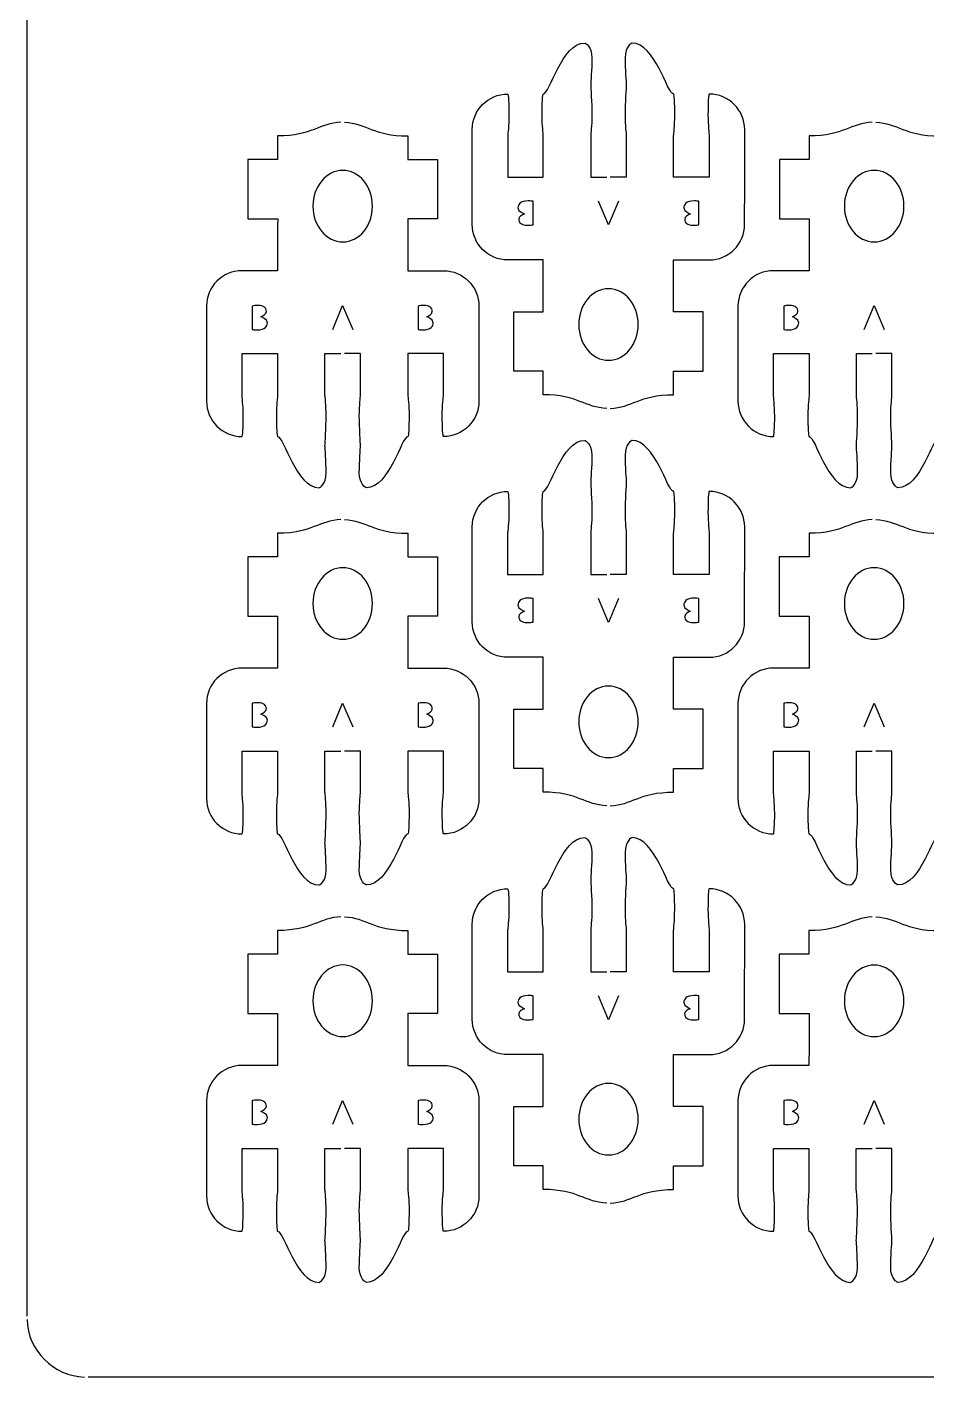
# Model space of a CAD drawing. Extents: x 0 to 300, y 0 to 300.
# Drawn here: x 0 to 76, y 0.1 to 114.1 of the extents above; entities that cross this region are included whole.
import ezdxf

# ---------------------------------------------------------------- set-up
doc = ezdxf.new("R2010")
doc.units = 0
doc.header["$MEASUREMENT"] = 0
doc.layers.add('DEFAULT', color=7, linetype='CONTINUOUS')

msp = doc.modelspace()

# ---------------------------------------------------------------- linework, layer by layer
at = {"layer": 'DEFAULT', "color": 1}
for points in [[(0, 5.25), (0, 294.95)], [(294.85, 0.1), (5.15, 0.1)]]:
    msp.add_lwpolyline(points, dxfattribs=at)
at = {"layer": 'DEFAULT', "color": 250}
for points in [[(49.92, 99.36), (49.09, 97.34), (48.23, 99.36)], [(25.8, 88.51), (26.64, 90.53), (27.5, 88.51)], [(70.66, 88.51), (71.5, 90.53), (72.35, 88.51)], [(49.92, 65.82), (49.09, 63.8), (48.23, 65.82)], [(25.8, 54.97), (26.64, 56.99), (27.49, 54.97)], [(70.66, 54.97), (71.5, 56.99), (72.35, 54.97)], [(49.92, 32.28), (49.08, 30.26), (48.23, 32.28)], [(25.8, 21.43), (26.64, 23.45), (27.49, 21.43)], [(70.66, 21.43), (71.5, 23.45), (72.35, 21.43)]]:
    msp.add_lwpolyline(points, dxfattribs=at)
at = {"layer": 'DEFAULT', "color": 1}
for points, knots in [([(48.93, 81.86), (47.08, 81.91), (46.54, 83.01), (43.58, 83.01), (43.58, 83.67), (43.58, 84.34), (43.58, 85.01), (42.75, 85.01), (41.91, 85.01), (41.08, 85.01), (41.08, 86.67), (41.08, 88.34), (41.08, 90.01), (41.91, 90.01), (42.75, 90.01), (43.58, 90), (43.58, 91.47), (43.58, 92.93), (43.58, 94.39), (42.58, 94.39), (41.58, 94.39), (40.58, 94.39), (38.92, 94.39), (37.58, 95.73), (37.58, 97.39), (37.58, 100.06), (37.58, 102.72), (37.58, 105.39), (37.58, 107.05), (38.92, 108.39), (40.58, 108.39), (40.63, 108.39), (40.68, 107.6), (40.68, 106.64), (40.68, 105.67), (40.58, 105.06), (40.58, 104.89), (40.58, 103.72), (40.58, 102.56), (40.58, 101.39), (41.58, 101.39), (42.58, 101.39), (43.58, 101.39), (43.58, 102.56), (43.58, 103.72), (43.58, 104.89), (43.58, 105.06), (43.48, 105.67), (43.48, 106.64), (43.48, 107.6), (43.52, 108.39), (43.58, 108.39), (44.12, 108.39), (45.14, 112.7), (47.08, 112.7), (47.13, 112.7), (47.68, 112.42), (47.68, 111.45), (47.68, 110.48), (47.58, 109.39), (47.58, 109.14), (47.58, 108.99), (47.68, 107.6), (47.68, 106.64), (47.68, 105.67), (47.58, 105.06), (47.58, 104.89), (47.58, 103.72), (47.58, 102.56), (47.58, 101.39), (48.03, 101.39), (48.48, 101.39), (48.93, 101.39)], [0, 0, 0, 0, 1, 1, 1, 6.67, 6.67, 6.67, 13.75, 13.75, 13.75, 27.93, 27.93, 27.93, 35.010007, 35.010007, 35.010007, 47.440007, 47.440007, 47.440007, 55.950007, 55.950007, 55.950007, 56.950007, 56.950007, 56.950007, 79.630007, 79.630007, 79.630007, 80.630007, 80.630007, 80.630007, 81.630007, 81.630007, 81.630007, 82.630007, 82.630007, 82.630007, 92.550007, 92.550007, 92.550007, 101.060007, 101.060007, 101.060007, 110.980007, 110.980007, 110.980007, 111.980007, 111.980007, 111.980007, 112.980007, 112.980007, 112.980007, 113.980007, 113.980007, 113.980007, 114.980007, 114.980007, 114.980007, 115.980007, 115.980007, 115.980007, 116.980007, 116.980007, 116.980007, 117.980007, 117.980007, 117.980007, 127.900007, 127.900007, 127.900007, 131.730007, 131.730007, 131.730007, 131.730007]), ([(49.23, 81.86), (51.08, 81.91), (51.62, 83.01), (54.58, 83.01), (54.58, 83.67), (54.58, 84.34), (54.58, 85.01), (55.41, 85.01), (56.24, 85.01), (57.08, 85.01), (57.08, 86.67), (57.08, 88.34), (57.08, 90), (56.24, 90.01), (55.41, 90.01), (54.57, 90.01), (54.58, 91.47), (54.58, 92.93), (54.58, 94.39), (55.58, 94.39), (56.58, 94.39), (57.58, 94.39), (59.23, 94.39), (60.57, 95.73), (60.57, 97.39), (60.58, 100.06), (60.58, 102.72), (60.58, 105.39), (60.58, 107.05), (59.23, 108.39), (57.58, 108.39), (57.52, 108.39), (57.48, 107.6), (57.48, 106.64), (57.48, 105.67), (57.58, 105.06), (57.58, 104.89), (57.58, 103.72), (57.58, 102.56), (57.58, 101.39), (56.58, 101.39), (55.58, 101.39), (54.58, 101.39), (54.58, 102.56), (54.58, 103.72), (54.58, 104.89), (54.58, 105.06), (54.68, 105.67), (54.68, 106.64), (54.68, 107.6), (54.63, 108.39), (54.58, 108.39), (54.03, 108.39), (53.01, 112.7), (51.07, 112.7), (51.02, 112.7), (50.48, 112.42), (50.48, 111.45), (50.48, 110.48), (50.58, 109.39), (50.58, 109.14), (50.58, 108.99), (50.48, 107.6), (50.48, 106.64), (50.48, 105.67), (50.58, 105.06), (50.58, 104.89), (50.58, 103.72), (50.58, 102.56), (50.58, 101.39), (50.13, 101.39), (49.68, 101.39), (49.23, 101.39)], [0, 0, 0, 0, 1, 1, 1, 6.67, 6.67, 6.67, 13.76, 13.76, 13.76, 27.93, 27.93, 27.93, 35.030007, 35.030007, 35.030007, 47.440011, 47.440011, 47.440011, 55.940011, 55.940011, 55.940011, 56.940011, 56.940011, 56.940011, 79.620013, 79.620013, 79.620013, 80.620013, 80.620013, 80.620013, 81.620013, 81.620013, 81.620013, 82.620013, 82.620013, 82.620013, 92.540013, 92.540013, 92.540013, 101.040013, 101.040013, 101.040013, 110.960013, 110.960013, 110.960013, 111.960013, 111.960013, 111.960013, 112.960013, 112.960013, 112.960013, 113.960013, 113.960013, 113.960013, 114.960013, 114.960013, 114.960013, 115.960013, 115.960013, 115.960013, 116.960013, 116.960013, 116.960013, 117.960013, 117.960013, 117.960013, 127.880013, 127.880013, 127.880013, 131.700013, 131.700013, 131.700013, 131.700013]), ([(26.5, 106.01), (24.65, 105.95), (24.11, 104.86), (21.15, 104.86), (21.15, 104.19), (21.15, 103.53), (21.15, 102.86), (20.32, 102.86), (19.48, 102.86), (18.65, 102.86), (18.65, 101.19), (18.65, 99.53), (18.65, 97.86), (19.49, 97.86), (20.32, 97.86), (21.16, 97.86), (21.15, 96.4), (21.15, 94.94), (21.15, 93.48), (20.15, 93.48), (19.15, 93.48), (18.15, 93.48), (16.5, 93.48), (15.15, 92.14), (15.15, 90.48), (15.15, 87.81), (15.15, 85.14), (15.15, 82.48), (15.15, 80.82), (16.5, 79.48), (18.15, 79.48), (18.21, 79.48), (18.25, 80.26), (18.25, 81.23), (18.25, 82.19), (18.15, 82.8), (18.15, 82.98), (18.15, 84.14), (18.15, 85.31), (18.15, 86.48), (19.15, 86.48), (20.15, 86.48), (21.15, 86.48), (21.15, 85.31), (21.15, 84.14), (21.15, 82.98), (21.15, 82.8), (21.05, 82.19), (21.05, 81.23), (21.05, 80.26), (21.1, 79.48), (21.15, 79.48), (21.7, 79.48), (22.72, 75.16), (24.66, 75.16), (24.71, 75.16), (25.25, 75.45), (25.25, 76.42), (25.25, 77.38), (25.15, 78.48), (25.15, 78.73), (25.15, 78.87), (25.25, 80.26), (25.25, 81.23), (25.25, 82.19), (25.15, 82.8), (25.15, 82.98), (25.15, 84.14), (25.15, 85.31), (25.15, 86.48), (25.6, 86.48), (26.05, 86.48), (26.5, 86.48)], [0, 0, 0, 0, 1, 1, 1, 6.67, 6.67, 6.67, 13.76, 13.76, 13.76, 27.93, 27.93, 27.93, 35.030007, 35.030007, 35.030007, 47.440011, 47.440011, 47.440011, 55.940011, 55.940011, 55.940011, 56.940011, 56.940011, 56.940011, 79.620013, 79.620013, 79.620013, 80.620013, 80.620013, 80.620013, 81.620013, 81.620013, 81.620013, 82.620013, 82.620013, 82.620013, 92.540013, 92.540013, 92.540013, 101.040013, 101.040013, 101.040013, 110.960013, 110.960013, 110.960013, 111.960013, 111.960013, 111.960013, 112.960013, 112.960013, 112.960013, 113.960013, 113.960013, 113.960013, 114.960013, 114.960013, 114.960013, 115.960013, 115.960013, 115.960013, 116.960013, 116.960013, 116.960013, 117.960013, 117.960013, 117.960013, 127.880013, 127.880013, 127.880013, 131.700013, 131.700013, 131.700013, 131.700013]), ([(26.8, 106.01), (28.65, 105.95), (29.19, 104.86), (32.15, 104.86), (32.15, 104.19), (32.15, 103.53), (32.15, 102.86), (32.98, 102.86), (33.82, 102.86), (34.65, 102.86), (34.65, 101.19), (34.65, 99.53), (34.65, 97.86), (33.82, 97.86), (32.98, 97.86), (32.15, 97.86), (32.15, 96.4), (32.15, 94.94), (32.15, 93.48), (33.15, 93.48), (34.15, 93.48), (35.15, 93.48), (36.81, 93.48), (38.15, 92.14), (38.15, 90.48), (38.15, 87.81), (38.15, 85.14), (38.15, 82.48), (38.15, 80.82), (36.81, 79.48), (35.15, 79.48), (35.1, 79.48), (35.05, 80.26), (35.05, 81.23), (35.05, 82.19), (35.15, 82.8), (35.15, 82.98), (35.15, 84.14), (35.15, 85.31), (35.15, 86.48), (34.15, 86.48), (33.15, 86.48), (32.15, 86.48), (32.15, 85.31), (32.15, 84.14), (32.15, 82.98), (32.15, 82.8), (32.25, 82.19), (32.25, 81.23), (32.25, 80.26), (32.21, 79.48), (32.15, 79.48), (31.61, 79.48), (30.59, 75.16), (28.65, 75.16), (28.6, 75.16), (28.05, 75.45), (28.05, 76.42), (28.05, 77.38), (28.15, 78.48), (28.15, 78.73), (28.15, 78.87), (28.05, 80.26), (28.05, 81.23), (28.05, 82.19), (28.15, 82.8), (28.15, 82.98), (28.15, 84.14), (28.15, 85.31), (28.15, 86.48), (27.7, 86.48), (27.25, 86.48), (26.8, 86.48)], [0, 0, 0, 0, 1, 1, 1, 6.67, 6.67, 6.67, 13.75, 13.75, 13.75, 27.93, 27.93, 27.93, 35.010007, 35.010007, 35.010007, 47.440007, 47.440007, 47.440007, 55.950007, 55.950007, 55.950007, 56.950007, 56.950007, 56.950007, 79.630007, 79.630007, 79.630007, 80.630007, 80.630007, 80.630007, 81.630007, 81.630007, 81.630007, 82.630007, 82.630007, 82.630007, 92.550007, 92.550007, 92.550007, 101.060007, 101.060007, 101.060007, 110.980007, 110.980007, 110.980007, 111.980007, 111.980007, 111.980007, 112.980007, 112.980007, 112.980007, 113.980007, 113.980007, 113.980007, 114.980007, 114.980007, 114.980007, 115.980007, 115.980007, 115.980007, 116.980007, 116.980007, 116.980007, 117.980007, 117.980007, 117.980007, 127.900007, 127.900007, 127.900007, 131.730007, 131.730007, 131.730007, 131.730007]), ([(71.35, 106.01), (69.51, 105.95), (68.97, 104.86), (66.01, 104.86), (66.01, 104.19), (66.01, 103.53), (66.01, 102.86), (65.17, 102.86), (64.34, 102.86), (63.51, 102.86), (63.51, 101.19), (63.51, 99.53), (63.51, 97.86), (64.34, 97.86), (65.17, 97.86), (66.01, 97.86), (66.01, 96.4), (66.01, 94.94), (66.01, 93.48), (65.01, 93.48), (64.01, 93.48), (63.01, 93.48), (61.35, 93.48), (60.01, 92.14), (60.01, 90.48), (60.01, 87.81), (60.01, 85.14), (60.01, 82.48), (60.01, 80.82), (61.35, 79.48), (63.01, 79.48), (63.06, 79.48), (63.11, 80.26), (63.11, 81.23), (63.11, 82.19), (63.01, 82.8), (63.01, 82.98), (63.01, 84.14), (63.01, 85.31), (63.01, 86.48), (64.01, 86.48), (65.01, 86.48), (66.01, 86.48), (66.01, 85.31), (66.01, 84.14), (66.01, 82.98), (66.01, 82.8), (65.91, 82.19), (65.91, 81.23), (65.91, 80.26), (65.95, 79.48), (66.01, 79.48), (66.55, 79.48), (67.57, 75.16), (69.51, 75.16), (69.57, 75.16), (70.11, 75.45), (70.11, 76.42), (70.11, 77.38), (70.01, 78.48), (70.01, 78.73), (70.01, 78.87), (70.11, 80.26), (70.11, 81.23), (70.11, 82.19), (70.01, 82.8), (70.01, 82.98), (70.01, 84.14), (70.01, 85.31), (70.01, 86.48), (70.46, 86.48), (70.91, 86.48), (71.35, 86.48)], [0, 0, 0, 0, 1, 1, 1, 6.67, 6.67, 6.67, 13.76, 13.76, 13.76, 27.93, 27.93, 27.93, 35.030007, 35.030007, 35.030007, 47.440011, 47.440011, 47.440011, 55.940011, 55.940011, 55.940011, 56.940011, 56.940011, 56.940011, 79.620013, 79.620013, 79.620013, 80.620013, 80.620013, 80.620013, 81.620013, 81.620013, 81.620013, 82.620013, 82.620013, 82.620013, 92.540013, 92.540013, 92.540013, 101.040013, 101.040013, 101.040013, 110.960013, 110.960013, 110.960013, 111.960013, 111.960013, 111.960013, 112.960013, 112.960013, 112.960013, 113.960013, 113.960013, 113.960013, 114.960013, 114.960013, 114.960013, 115.960013, 115.960013, 115.960013, 116.960013, 116.960013, 116.960013, 117.960013, 117.960013, 117.960013, 127.880013, 127.880013, 127.880013, 131.700013, 131.700013, 131.700013, 131.700013]), ([(71.65, 106.01), (73.51, 105.95), (74.04, 104.86), (77.01, 104.86), (77.01, 104.19), (77.01, 103.53), (77.01, 102.86), (77.84, 102.86), (78.67, 102.86), (79.5, 102.86), (79.5, 101.19), (79.5, 99.52), (79.5, 97.86), (78.67, 97.86), (77.84, 97.86), (77.01, 97.86), (77.01, 96.4), (77.01, 94.94), (77.01, 93.48), (78.01, 93.48), (79.01, 93.48), (80.01, 93.48), (81.67, 93.48), (83.01, 92.14), (83.01, 90.48), (83.01, 87.81), (83.01, 85.14), (83.01, 82.48), (83.01, 80.82), (81.67, 79.48), (80.01, 79.48), (79.95, 79.48), (79.91, 80.26), (79.91, 81.23), (79.91, 82.19), (80.01, 82.8), (80.01, 82.98), (80.01, 84.14), (80.01, 85.31), (80.01, 86.48), (79.01, 86.48), (78.01, 86.48), (77.01, 86.48), (77.01, 85.31), (77.01, 84.14), (77.01, 82.98), (77.01, 82.8), (77.11, 82.19), (77.11, 81.23), (77.11, 80.26), (77.06, 79.48), (77.01, 79.48), (76.47, 79.48), (75.44, 75.16), (73.51, 75.16), (73.45, 75.16), (72.91, 75.45), (72.91, 76.42), (72.91, 77.38), (73.01, 78.48), (73.01, 78.73), (73.01, 78.87), (72.91, 80.26), (72.91, 81.23), (72.91, 82.19), (73.01, 82.8), (73.01, 82.98), (73.01, 84.14), (73.01, 85.31), (73.01, 86.48), (72.55, 86.48), (72.1, 86.48), (71.65, 86.48)], [0, 0, 0, 0, 1, 1, 1, 6.67, 6.67, 6.67, 13.75, 13.75, 13.75, 27.93, 27.93, 27.93, 35.010007, 35.010007, 35.010007, 47.440007, 47.440007, 47.440007, 55.950007, 55.950007, 55.950007, 56.950007, 56.950007, 56.950007, 79.630007, 79.630007, 79.630007, 80.630007, 80.630007, 80.630007, 81.630007, 81.630007, 81.630007, 82.630007, 82.630007, 82.630007, 92.550007, 92.550007, 92.550007, 101.060007, 101.060007, 101.060007, 110.980007, 110.980007, 110.980007, 111.980007, 111.980007, 111.980007, 112.980007, 112.980007, 112.980007, 113.980007, 113.980007, 113.980007, 114.980007, 114.980007, 114.980007, 115.980007, 115.980007, 115.980007, 116.980007, 116.980007, 116.980007, 117.980007, 117.980007, 117.980007, 127.900007, 127.900007, 127.900007, 131.730007, 131.730007, 131.730007, 131.730007]), ([(26.65, 101.95), (28.04, 101.95), (29.16, 100.6), (29.16, 98.93), (29.16, 97.26), (28.04, 95.91), (26.65, 95.91), (25.26, 95.91), (24.14, 97.26), (24.14, 98.93), (24.14, 100.6), (25.26, 101.95), (26.65, 101.95)], [1, 1, 1, 1, 2, 2, 2, 3, 3, 3, 4, 4, 4, 5, 5, 5, 5]), ([(71.51, 101.95), (72.89, 101.95), (74.02, 100.6), (74.02, 98.93), (74.02, 97.26), (72.89, 95.91), (71.51, 95.91), (70.12, 95.91), (68.99, 97.26), (68.99, 98.93), (68.99, 100.6), (70.12, 101.95), (71.51, 101.95)], [1, 1, 1, 1, 2, 2, 2, 3, 3, 3, 4, 4, 4, 5, 5, 5, 5]), ([(49.08, 85.92), (47.69, 85.92), (46.57, 87.27), (46.57, 88.94), (46.57, 90.6), (47.69, 91.96), (49.08, 91.96), (50.47, 91.96), (51.59, 90.6), (51.59, 88.94), (51.59, 87.27), (50.47, 85.92), (49.08, 85.92)], [1, 1, 1, 1, 2, 2, 2, 3, 3, 3, 4, 4, 4, 5, 5, 5, 5]), ([(48.93, 48.32), (47.08, 48.37), (46.54, 49.47), (43.58, 49.47), (43.58, 50.13), (43.58, 50.8), (43.58, 51.47), (42.74, 51.47), (41.91, 51.47), (41.08, 51.47), (41.08, 53.14), (41.08, 54.8), (41.08, 56.47), (41.91, 56.47), (42.74, 56.47), (43.58, 56.47), (43.58, 57.93), (43.58, 59.39), (43.58, 60.85), (42.58, 60.85), (41.58, 60.85), (40.57, 60.85), (38.92, 60.85), (37.58, 62.19), (37.58, 63.85), (37.58, 66.52), (37.58, 69.18), (37.58, 71.85), (37.58, 73.51), (38.92, 74.85), (40.57, 74.85), (40.63, 74.85), (40.68, 74.07), (40.68, 73.1), (40.68, 72.13), (40.57, 71.53), (40.57, 71.35), (40.57, 70.18), (40.57, 69.02), (40.57, 67.85), (41.58, 67.85), (42.58, 67.85), (43.58, 67.85), (43.58, 69.02), (43.58, 70.18), (43.58, 71.35), (43.58, 71.53), (43.47, 72.13), (43.47, 73.1), (43.47, 74.07), (43.52, 74.85), (43.58, 74.85), (44.12, 74.85), (45.14, 79.16), (47.08, 79.16), (47.13, 79.16), (47.68, 78.88), (47.68, 77.91), (47.68, 76.95), (47.58, 75.85), (47.58, 75.6), (47.58, 75.45), (47.68, 74.07), (47.68, 73.1), (47.68, 72.13), (47.58, 71.52), (47.58, 71.35), (47.58, 70.18), (47.58, 69.02), (47.58, 67.85), (48.03, 67.85), (48.48, 67.85), (48.93, 67.85)], [0, 0, 0, 0, 1, 1, 1, 6.67, 6.67, 6.67, 13.75, 13.75, 13.75, 27.93, 27.93, 27.93, 35.010007, 35.010007, 35.010007, 47.440007, 47.440007, 47.440007, 55.950007, 55.950007, 55.950007, 56.950007, 56.950007, 56.950007, 79.630007, 79.630007, 79.630007, 80.630007, 80.630007, 80.630007, 81.630007, 81.630007, 81.630007, 82.630007, 82.630007, 82.630007, 92.550007, 92.550007, 92.550007, 101.060007, 101.060007, 101.060007, 110.980007, 110.980007, 110.980007, 111.980007, 111.980007, 111.980007, 112.980007, 112.980007, 112.980007, 113.980007, 113.980007, 113.980007, 114.980007, 114.980007, 114.980007, 115.980007, 115.980007, 115.980007, 116.980007, 116.980007, 116.980007, 117.980007, 117.980007, 117.980007, 127.900007, 127.900007, 127.900007, 131.730007, 131.730007, 131.730007, 131.730007]), ([(49.23, 48.32), (51.08, 48.37), (51.62, 49.47), (54.58, 49.47), (54.58, 50.13), (54.58, 50.8), (54.58, 51.47), (55.41, 51.47), (56.24, 51.47), (57.08, 51.47), (57.08, 53.13), (57.08, 54.8), (57.08, 56.47), (56.24, 56.47), (55.41, 56.47), (54.57, 56.47), (54.57, 57.93), (54.58, 59.39), (54.58, 60.85), (55.58, 60.85), (56.58, 60.85), (57.58, 60.85), (59.23, 60.85), (60.57, 62.19), (60.57, 63.85), (60.57, 66.52), (60.58, 69.18), (60.58, 71.85), (60.58, 73.51), (59.23, 74.85), (57.58, 74.85), (57.52, 74.85), (57.48, 74.07), (57.48, 73.1), (57.48, 72.13), (57.58, 71.53), (57.58, 71.35), (57.58, 70.18), (57.58, 69.02), (57.58, 67.85), (56.58, 67.85), (55.58, 67.85), (54.58, 67.85), (54.58, 69.02), (54.58, 70.18), (54.58, 71.35), (54.58, 71.53), (54.68, 72.13), (54.68, 73.1), (54.68, 74.07), (54.63, 74.85), (54.58, 74.85), (54.03, 74.85), (53.01, 79.16), (51.07, 79.16), (51.02, 79.16), (50.48, 78.88), (50.48, 77.91), (50.48, 76.95), (50.58, 75.85), (50.58, 75.6), (50.58, 75.45), (50.48, 74.07), (50.48, 73.1), (50.48, 72.13), (50.58, 71.52), (50.58, 71.35), (50.58, 70.18), (50.58, 69.02), (50.58, 67.85), (50.13, 67.85), (49.68, 67.85), (49.23, 67.85)], [0, 0, 0, 0, 1, 1, 1, 6.67, 6.67, 6.67, 13.76, 13.76, 13.76, 27.93, 27.93, 27.93, 35.030007, 35.030007, 35.030007, 47.440011, 47.440011, 47.440011, 55.940011, 55.940011, 55.940011, 56.940011, 56.940011, 56.940011, 79.620013, 79.620013, 79.620013, 80.620013, 80.620013, 80.620013, 81.620013, 81.620013, 81.620013, 82.620013, 82.620013, 82.620013, 92.540013, 92.540013, 92.540013, 101.040013, 101.040013, 101.040013, 110.960013, 110.960013, 110.960013, 111.960013, 111.960013, 111.960013, 112.960013, 112.960013, 112.960013, 113.960013, 113.960013, 113.960013, 114.960013, 114.960013, 114.960013, 115.960013, 115.960013, 115.960013, 116.960013, 116.960013, 116.960013, 117.960013, 117.960013, 117.960013, 127.880013, 127.880013, 127.880013, 131.700013, 131.700013, 131.700013, 131.700013]), ([(26.5, 72.47), (24.65, 72.42), (24.11, 71.32), (21.15, 71.32), (21.15, 70.66), (21.15, 69.99), (21.15, 69.32), (20.32, 69.32), (19.48, 69.32), (18.65, 69.32), (18.65, 67.66), (18.65, 65.99), (18.65, 64.32), (19.49, 64.32), (20.32, 64.32), (21.15, 64.32), (21.15, 62.86), (21.15, 61.4), (21.15, 59.94), (20.15, 59.94), (19.15, 59.94), (18.15, 59.94), (16.49, 59.94), (15.15, 58.6), (15.15, 56.94), (15.15, 54.27), (15.15, 51.61), (15.15, 48.94), (15.15, 47.28), (16.49, 45.94), (18.15, 45.94), (18.21, 45.94), (18.25, 46.72), (18.25, 47.69), (18.25, 48.66), (18.15, 49.26), (18.15, 49.44), (18.15, 50.61), (18.15, 51.77), (18.15, 52.94), (19.15, 52.94), (20.15, 52.94), (21.15, 52.94), (21.15, 51.77), (21.15, 50.61), (21.15, 49.44), (21.15, 49.26), (21.05, 48.66), (21.05, 47.69), (21.05, 46.72), (21.09, 45.94), (21.15, 45.94), (21.69, 45.94), (22.72, 41.63), (24.65, 41.63), (24.71, 41.63), (25.25, 41.91), (25.25, 42.88), (25.25, 43.84), (25.15, 44.94), (25.15, 45.19), (25.15, 45.34), (25.25, 46.72), (25.25, 47.69), (25.25, 48.66), (25.15, 49.27), (25.15, 49.44), (25.15, 50.61), (25.15, 51.77), (25.15, 52.94), (25.6, 52.94), (26.05, 52.94), (26.5, 52.94)], [0, 0, 0, 0, 1, 1, 1, 6.67, 6.67, 6.67, 13.76, 13.76, 13.76, 27.93, 27.93, 27.93, 35.030007, 35.030007, 35.030007, 47.440011, 47.440011, 47.440011, 55.940011, 55.940011, 55.940011, 56.940011, 56.940011, 56.940011, 79.620013, 79.620013, 79.620013, 80.620013, 80.620013, 80.620013, 81.620013, 81.620013, 81.620013, 82.620013, 82.620013, 82.620013, 92.540013, 92.540013, 92.540013, 101.040013, 101.040013, 101.040013, 110.960013, 110.960013, 110.960013, 111.960013, 111.960013, 111.960013, 112.960013, 112.960013, 112.960013, 113.960013, 113.960013, 113.960013, 114.960013, 114.960013, 114.960013, 115.960013, 115.960013, 115.960013, 116.960013, 116.960013, 116.960013, 117.960013, 117.960013, 117.960013, 127.880013, 127.880013, 127.880013, 131.700013, 131.700013, 131.700013, 131.700013]), ([(26.8, 72.47), (28.65, 72.42), (29.19, 71.32), (32.15, 71.32), (32.15, 70.66), (32.15, 69.99), (32.15, 69.32), (32.98, 69.32), (33.82, 69.32), (34.65, 69.32), (34.65, 67.65), (34.65, 65.99), (34.65, 64.32), (33.82, 64.32), (32.98, 64.32), (32.15, 64.32), (32.15, 62.86), (32.15, 61.4), (32.15, 59.94), (33.15, 59.94), (34.15, 59.94), (35.15, 59.94), (36.81, 59.94), (38.15, 58.6), (38.15, 56.94), (38.15, 54.27), (38.15, 51.61), (38.15, 48.94), (38.15, 47.28), (36.81, 45.94), (35.15, 45.94), (35.1, 45.94), (35.05, 46.72), (35.05, 47.69), (35.05, 48.66), (35.15, 49.26), (35.15, 49.44), (35.15, 50.61), (35.15, 51.77), (35.15, 52.94), (34.15, 52.94), (33.15, 52.94), (32.15, 52.94), (32.15, 51.77), (32.15, 50.61), (32.15, 49.44), (32.15, 49.26), (32.25, 48.66), (32.25, 47.69), (32.25, 46.72), (32.21, 45.94), (32.15, 45.94), (31.61, 45.94), (30.59, 41.63), (28.65, 41.63), (28.59, 41.63), (28.05, 41.91), (28.05, 42.88), (28.05, 43.84), (28.15, 44.94), (28.15, 45.19), (28.15, 45.34), (28.05, 46.72), (28.05, 47.69), (28.05, 48.66), (28.15, 49.27), (28.15, 49.44), (28.15, 50.61), (28.15, 51.77), (28.15, 52.94), (27.7, 52.94), (27.25, 52.94), (26.8, 52.94)], [0, 0, 0, 0, 1, 1, 1, 6.67, 6.67, 6.67, 13.75, 13.75, 13.75, 27.93, 27.93, 27.93, 35.010007, 35.010007, 35.010007, 47.440007, 47.440007, 47.440007, 55.950007, 55.950007, 55.950007, 56.950007, 56.950007, 56.950007, 79.630007, 79.630007, 79.630007, 80.630007, 80.630007, 80.630007, 81.630007, 81.630007, 81.630007, 82.630007, 82.630007, 82.630007, 92.550007, 92.550007, 92.550007, 101.060007, 101.060007, 101.060007, 110.980007, 110.980007, 110.980007, 111.980007, 111.980007, 111.980007, 112.980007, 112.980007, 112.980007, 113.980007, 113.980007, 113.980007, 114.980007, 114.980007, 114.980007, 115.980007, 115.980007, 115.980007, 116.980007, 116.980007, 116.980007, 117.980007, 117.980007, 117.980007, 127.900007, 127.900007, 127.900007, 131.730007, 131.730007, 131.730007, 131.730007]), ([(71.35, 72.47), (69.5, 72.42), (68.97, 71.32), (66.01, 71.32), (66.01, 70.66), (66.01, 69.99), (66.01, 69.32), (65.17, 69.32), (64.34, 69.32), (63.5, 69.32), (63.5, 67.66), (63.5, 65.99), (63.5, 64.32), (64.34, 64.32), (65.17, 64.32), (66.01, 64.32), (66.01, 62.86), (66.01, 61.4), (66.01, 59.94), (65.01, 59.94), (64.01, 59.94), (63.01, 59.94), (61.35, 59.94), (60.01, 58.6), (60.01, 56.94), (60.01, 54.27), (60.01, 51.61), (60, 48.94), (60, 47.28), (61.35, 45.94), (63.01, 45.94), (63.06, 45.94), (63.11, 46.72), (63.11, 47.69), (63.11, 48.66), (63.01, 49.26), (63.01, 49.44), (63.01, 50.61), (63.01, 51.77), (63.01, 52.94), (64.01, 52.94), (65.01, 52.94), (66.01, 52.94), (66.01, 51.77), (66.01, 50.61), (66.01, 49.44), (66.01, 49.26), (65.91, 48.66), (65.91, 47.69), (65.91, 46.72), (65.95, 45.94), (66.01, 45.94), (66.55, 45.94), (67.57, 41.63), (69.51, 41.63), (69.56, 41.63), (70.1, 41.91), (70.1, 42.88), (70.1, 43.84), (70.01, 44.94), (70.01, 45.19), (70.01, 45.34), (70.1, 46.72), (70.1, 47.69), (70.1, 48.66), (70.01, 49.27), (70.01, 49.44), (70.01, 50.61), (70.01, 51.77), (70.01, 52.94), (70.46, 52.94), (70.9, 52.94), (71.35, 52.94)], [0, 0, 0, 0, 1, 1, 1, 6.67, 6.67, 6.67, 13.76, 13.76, 13.76, 27.93, 27.93, 27.93, 35.030007, 35.030007, 35.030007, 47.440011, 47.440011, 47.440011, 55.940011, 55.940011, 55.940011, 56.940011, 56.940011, 56.940011, 79.620013, 79.620013, 79.620013, 80.620013, 80.620013, 80.620013, 81.620013, 81.620013, 81.620013, 82.620013, 82.620013, 82.620013, 92.540013, 92.540013, 92.540013, 101.040013, 101.040013, 101.040013, 110.960013, 110.960013, 110.960013, 111.960013, 111.960013, 111.960013, 112.960013, 112.960013, 112.960013, 113.960013, 113.960013, 113.960013, 114.960013, 114.960013, 114.960013, 115.960013, 115.960013, 115.960013, 116.960013, 116.960013, 116.960013, 117.960013, 117.960013, 117.960013, 127.880013, 127.880013, 127.880013, 131.700013, 131.700013, 131.700013, 131.700013]), ([(71.65, 72.47), (73.51, 72.42), (74.04, 71.32), (77, 71.32), (77, 70.66), (77, 69.99), (77, 69.32), (77.84, 69.32), (78.67, 69.32), (79.5, 69.32), (79.5, 67.65), (79.5, 65.99), (79.5, 64.32), (78.67, 64.32), (77.84, 64.32), (77, 64.32), (77, 62.86), (77, 61.4), (77, 59.94), (78.01, 59.94), (79.01, 59.94), (80.01, 59.94), (81.67, 59.94), (83.01, 58.6), (83.01, 56.94), (83.01, 54.27), (83.01, 51.61), (83.01, 48.94), (83.01, 47.28), (81.67, 45.94), (80.01, 45.94), (79.95, 45.94), (79.9, 46.72), (79.9, 47.69), (79.9, 48.66), (80.01, 49.26), (80.01, 49.44), (80.01, 50.61), (80.01, 51.77), (80.01, 52.94), (79.01, 52.94), (78.01, 52.94), (77, 52.94), (77, 51.77), (77, 50.61), (77, 49.44), (77, 49.26), (77.11, 48.66), (77.11, 47.69), (77.11, 46.72), (77.06, 45.94), (77, 45.94), (76.47, 45.94), (75.44, 41.63), (73.51, 41.63), (73.45, 41.63), (72.91, 41.91), (72.91, 42.88), (72.91, 43.84), (73, 44.94), (73, 45.19), (73, 45.34), (72.91, 46.72), (72.91, 47.69), (72.91, 48.66), (73, 49.27), (73, 49.44), (73, 50.61), (73, 51.77), (73, 52.94), (72.55, 52.94), (72.1, 52.94), (71.65, 52.94)], [0, 0, 0, 0, 1, 1, 1, 6.67, 6.67, 6.67, 13.75, 13.75, 13.75, 27.93, 27.93, 27.93, 35.010007, 35.010007, 35.010007, 47.440007, 47.440007, 47.440007, 55.950007, 55.950007, 55.950007, 56.950007, 56.950007, 56.950007, 79.630007, 79.630007, 79.630007, 80.630007, 80.630007, 80.630007, 81.630007, 81.630007, 81.630007, 82.630007, 82.630007, 82.630007, 92.550007, 92.550007, 92.550007, 101.060007, 101.060007, 101.060007, 110.980007, 110.980007, 110.980007, 111.980007, 111.980007, 111.980007, 112.980007, 112.980007, 112.980007, 113.980007, 113.980007, 113.980007, 114.980007, 114.980007, 114.980007, 115.980007, 115.980007, 115.980007, 116.980007, 116.980007, 116.980007, 117.980007, 117.980007, 117.980007, 127.900007, 127.900007, 127.900007, 131.730007, 131.730007, 131.730007, 131.730007]), ([(26.65, 68.41), (28.04, 68.41), (29.16, 67.06), (29.16, 65.39), (29.16, 63.72), (28.04, 62.37), (26.65, 62.37), (25.26, 62.37), (24.14, 63.72), (24.14, 65.39), (24.14, 67.06), (25.26, 68.41), (26.65, 68.41)], [1, 1, 1, 1, 2, 2, 2, 3, 3, 3, 4, 4, 4, 5, 5, 5, 5]), ([(71.5, 68.41), (72.89, 68.41), (74.02, 67.06), (74.02, 65.39), (74.02, 63.72), (72.89, 62.37), (71.5, 62.37), (70.11, 62.37), (68.99, 63.72), (68.99, 65.39), (68.99, 67.06), (70.11, 68.41), (71.5, 68.41)], [1, 1, 1, 1, 2, 2, 2, 3, 3, 3, 4, 4, 4, 5, 5, 5, 5]), ([(49.08, 52.38), (47.69, 52.38), (46.57, 53.73), (46.57, 55.4), (46.57, 57.07), (47.69, 58.42), (49.08, 58.42), (50.47, 58.42), (51.59, 57.07), (51.59, 55.4), (51.59, 53.73), (50.47, 52.38), (49.08, 52.38)], [1, 1, 1, 1, 2, 2, 2, 3, 3, 3, 4, 4, 4, 5, 5, 5, 5]), ([(48.93, 14.78), (47.08, 14.84), (46.54, 15.93), (43.58, 15.93), (43.58, 16.6), (43.58, 17.26), (43.58, 17.93), (42.74, 17.93), (41.91, 17.93), (41.08, 17.93), (41.08, 19.6), (41.08, 21.27), (41.08, 22.93), (41.91, 22.93), (42.74, 22.93), (43.58, 22.93), (43.58, 24.39), (43.58, 25.85), (43.58, 27.31), (42.58, 27.31), (41.57, 27.31), (40.57, 27.31), (38.92, 27.31), (37.58, 28.66), (37.58, 30.31), (37.58, 32.98), (37.58, 35.65), (37.58, 38.31), (37.58, 39.97), (38.92, 41.31), (40.57, 41.31), (40.63, 41.31), (40.68, 40.53), (40.68, 39.56), (40.68, 38.6), (40.57, 37.99), (40.57, 37.81), (40.57, 36.65), (40.57, 35.48), (40.57, 34.31), (41.57, 34.31), (42.58, 34.31), (43.58, 34.31), (43.58, 35.48), (43.58, 36.65), (43.58, 37.81), (43.58, 37.99), (43.47, 38.6), (43.47, 39.56), (43.47, 40.53), (43.52, 41.31), (43.58, 41.31), (44.12, 41.31), (45.14, 45.63), (47.08, 45.63), (47.13, 45.63), (47.68, 45.34), (47.68, 44.37), (47.68, 43.41), (47.58, 42.31), (47.58, 42.06), (47.58, 41.92), (47.68, 40.53), (47.68, 39.56), (47.68, 38.6), (47.58, 37.99), (47.58, 37.81), (47.58, 36.65), (47.58, 35.48), (47.58, 34.31), (48.03, 34.31), (48.48, 34.31), (48.93, 34.31)], [0, 0, 0, 0, 1, 1, 1, 6.67, 6.67, 6.67, 13.75, 13.75, 13.75, 27.93, 27.93, 27.93, 35.010007, 35.010007, 35.010007, 47.440007, 47.440007, 47.440007, 55.950007, 55.950007, 55.950007, 56.950007, 56.950007, 56.950007, 79.630007, 79.630007, 79.630007, 80.630007, 80.630007, 80.630007, 81.630007, 81.630007, 81.630007, 82.630007, 82.630007, 82.630007, 92.550007, 92.550007, 92.550007, 101.060007, 101.060007, 101.060007, 110.980007, 110.980007, 110.980007, 111.980007, 111.980007, 111.980007, 112.980007, 112.980007, 112.980007, 113.980007, 113.980007, 113.980007, 114.980007, 114.980007, 114.980007, 115.980007, 115.980007, 115.980007, 116.980007, 116.980007, 116.980007, 117.980007, 117.980007, 117.980007, 127.900007, 127.900007, 127.900007, 131.730007, 131.730007, 131.730007, 131.730007]), ([(49.23, 14.78), (51.08, 14.84), (51.62, 15.93), (54.58, 15.93), (54.58, 16.6), (54.58, 17.26), (54.58, 17.93), (55.41, 17.93), (56.24, 17.93), (57.08, 17.93), (57.08, 19.6), (57.08, 21.26), (57.08, 22.93), (56.24, 22.93), (55.41, 22.93), (54.57, 22.93), (54.57, 24.39), (54.57, 25.85), (54.58, 27.31), (55.58, 27.31), (56.57, 27.31), (57.57, 27.31), (59.23, 27.31), (60.57, 28.66), (60.57, 30.31), (60.57, 32.98), (60.58, 35.65), (60.58, 38.31), (60.58, 39.97), (59.23, 41.31), (57.57, 41.31), (57.52, 41.31), (57.48, 40.53), (57.48, 39.56), (57.48, 38.6), (57.57, 37.99), (57.57, 37.81), (57.57, 36.65), (57.57, 35.48), (57.57, 34.31), (56.57, 34.31), (55.58, 34.31), (54.58, 34.31), (54.58, 35.48), (54.58, 36.65), (54.58, 37.81), (54.58, 37.99), (54.67, 38.6), (54.67, 39.56), (54.67, 40.53), (54.63, 41.31), (54.58, 41.31), (54.03, 41.31), (53.01, 45.63), (51.07, 45.63), (51.02, 45.63), (50.48, 45.34), (50.48, 44.37), (50.48, 43.41), (50.58, 42.31), (50.58, 42.06), (50.58, 41.92), (50.48, 40.53), (50.48, 39.56), (50.48, 38.6), (50.58, 37.99), (50.58, 37.81), (50.58, 36.65), (50.58, 35.48), (50.58, 34.31), (50.13, 34.31), (49.68, 34.31), (49.23, 34.31)], [0, 0, 0, 0, 1, 1, 1, 6.67, 6.67, 6.67, 13.76, 13.76, 13.76, 27.93, 27.93, 27.93, 35.030007, 35.030007, 35.030007, 47.440011, 47.440011, 47.440011, 55.940011, 55.940011, 55.940011, 56.940011, 56.940011, 56.940011, 79.620013, 79.620013, 79.620013, 80.620013, 80.620013, 80.620013, 81.620013, 81.620013, 81.620013, 82.620013, 82.620013, 82.620013, 92.540013, 92.540013, 92.540013, 101.040013, 101.040013, 101.040013, 110.960013, 110.960013, 110.960013, 111.960013, 111.960013, 111.960013, 112.960013, 112.960013, 112.960013, 113.960013, 113.960013, 113.960013, 114.960013, 114.960013, 114.960013, 115.960013, 115.960013, 115.960013, 116.960013, 116.960013, 116.960013, 117.960013, 117.960013, 117.960013, 127.880013, 127.880013, 127.880013, 131.700013, 131.700013, 131.700013, 131.700013]), ([(26.5, 38.94), (24.65, 38.88), (24.11, 37.79), (21.15, 37.79), (21.15, 37.12), (21.15, 36.45), (21.15, 35.78), (20.32, 35.78), (19.48, 35.78), (18.65, 35.78), (18.65, 34.12), (18.65, 32.45), (18.65, 30.79), (19.48, 30.78), (20.32, 30.78), (21.15, 30.78), (21.15, 29.32), (21.15, 27.86), (21.15, 26.4), (20.15, 26.4), (19.15, 26.4), (18.15, 26.4), (16.49, 26.4), (15.15, 25.06), (15.15, 23.4), (15.15, 20.74), (15.15, 18.07), (15.15, 15.4), (15.15, 13.74), (16.49, 12.4), (18.15, 12.4), (18.2, 12.4), (18.25, 13.19), (18.25, 14.15), (18.25, 15.12), (18.15, 15.73), (18.15, 15.9), (18.15, 17.07), (18.15, 18.24), (18.15, 19.4), (19.15, 19.4), (20.15, 19.4), (21.15, 19.4), (21.15, 18.24), (21.15, 17.07), (21.15, 15.9), (21.15, 15.73), (21.05, 15.12), (21.05, 14.15), (21.05, 13.19), (21.09, 12.4), (21.15, 12.4), (21.69, 12.4), (22.72, 8.09), (24.65, 8.09), (24.71, 8.09), (25.25, 8.37), (25.25, 9.34), (25.25, 10.31), (25.15, 11.4), (25.15, 11.65), (25.15, 11.8), (25.25, 13.19), (25.25, 14.15), (25.25, 15.12), (25.15, 15.73), (25.15, 15.9), (25.15, 17.07), (25.15, 18.24), (25.15, 19.4), (25.6, 19.4), (26.05, 19.4), (26.5, 19.4)], [0, 0, 0, 0, 1, 1, 1, 6.67, 6.67, 6.67, 13.76, 13.76, 13.76, 27.93, 27.93, 27.93, 35.030007, 35.030007, 35.030007, 47.440011, 47.440011, 47.440011, 55.940011, 55.940011, 55.940011, 56.940011, 56.940011, 56.940011, 79.620013, 79.620013, 79.620013, 80.620013, 80.620013, 80.620013, 81.620013, 81.620013, 81.620013, 82.620013, 82.620013, 82.620013, 92.540013, 92.540013, 92.540013, 101.040013, 101.040013, 101.040013, 110.960013, 110.960013, 110.960013, 111.960013, 111.960013, 111.960013, 112.960013, 112.960013, 112.960013, 113.960013, 113.960013, 113.960013, 114.960013, 114.960013, 114.960013, 115.960013, 115.960013, 115.960013, 116.960013, 116.960013, 116.960013, 117.960013, 117.960013, 117.960013, 127.880013, 127.880013, 127.880013, 131.700013, 131.700013, 131.700013, 131.700013]), ([(26.8, 38.94), (28.65, 38.88), (29.19, 37.79), (32.15, 37.79), (32.15, 37.12), (32.15, 36.45), (32.15, 35.78), (32.98, 35.78), (33.82, 35.78), (34.65, 35.78), (34.65, 34.12), (34.65, 32.45), (34.65, 30.78), (33.82, 30.78), (32.98, 30.78), (32.15, 30.79), (32.15, 29.32), (32.15, 27.86), (32.15, 26.4), (33.15, 26.4), (34.15, 26.4), (35.15, 26.4), (36.81, 26.4), (38.15, 25.06), (38.15, 23.4), (38.15, 20.74), (38.15, 18.07), (38.15, 15.4), (38.15, 13.74), (36.81, 12.4), (35.15, 12.4), (35.1, 12.4), (35.05, 13.19), (35.05, 14.15), (35.05, 15.12), (35.15, 15.73), (35.15, 15.9), (35.15, 17.07), (35.15, 18.24), (35.15, 19.4), (34.15, 19.4), (33.15, 19.4), (32.15, 19.4), (32.15, 18.24), (32.15, 17.07), (32.15, 15.9), (32.15, 15.73), (32.25, 15.12), (32.25, 14.15), (32.25, 13.19), (32.21, 12.4), (32.15, 12.4), (31.61, 12.4), (30.59, 8.09), (28.65, 8.09), (28.59, 8.09), (28.05, 8.37), (28.05, 9.34), (28.05, 10.31), (28.15, 11.4), (28.15, 11.65), (28.15, 11.8), (28.05, 13.19), (28.05, 14.15), (28.05, 15.12), (28.15, 15.73), (28.15, 15.9), (28.15, 17.07), (28.15, 18.24), (28.15, 19.4), (27.7, 19.4), (27.25, 19.4), (26.8, 19.4)], [0, 0, 0, 0, 1, 1, 1, 6.67, 6.67, 6.67, 13.75, 13.75, 13.75, 27.93, 27.93, 27.93, 35.010007, 35.010007, 35.010007, 47.440007, 47.440007, 47.440007, 55.950007, 55.950007, 55.950007, 56.950007, 56.950007, 56.950007, 79.630007, 79.630007, 79.630007, 80.630007, 80.630007, 80.630007, 81.630007, 81.630007, 81.630007, 82.630007, 82.630007, 82.630007, 92.550007, 92.550007, 92.550007, 101.060007, 101.060007, 101.060007, 110.980007, 110.980007, 110.980007, 111.980007, 111.980007, 111.980007, 112.980007, 112.980007, 112.980007, 113.980007, 113.980007, 113.980007, 114.980007, 114.980007, 114.980007, 115.980007, 115.980007, 115.980007, 116.980007, 116.980007, 116.980007, 117.980007, 117.980007, 117.980007, 127.900007, 127.900007, 127.900007, 131.730007, 131.730007, 131.730007, 131.730007]), ([(71.35, 38.93), (69.5, 38.88), (68.96, 37.78), (66, 37.78), (66, 37.12), (66, 36.45), (66, 35.78), (65.17, 35.78), (64.34, 35.78), (63.5, 35.78), (63.5, 34.12), (63.5, 32.45), (63.5, 30.79), (64.34, 30.78), (65.17, 30.78), (66.01, 30.78), (66.01, 29.32), (66.01, 27.86), (66, 26.4), (65, 26.4), (64.01, 26.4), (63.01, 26.4), (61.35, 26.4), (60.01, 25.06), (60.01, 23.4), (60.01, 20.73), (60, 18.07), (60, 15.4), (60, 13.74), (61.35, 12.4), (63.01, 12.4), (63.06, 12.4), (63.1, 13.19), (63.1, 14.15), (63.1, 15.12), (63.01, 15.73), (63.01, 15.9), (63.01, 17.07), (63.01, 18.23), (63.01, 19.4), (64.01, 19.4), (65, 19.4), (66, 19.4), (66, 18.23), (66, 17.07), (66, 15.9), (66, 15.73), (65.91, 15.12), (65.91, 14.15), (65.91, 13.19), (65.95, 12.4), (66, 12.4), (66.55, 12.4), (67.57, 8.09), (69.51, 8.09), (69.56, 8.09), (70.1, 8.37), (70.1, 9.34), (70.1, 10.31), (70, 11.4), (70, 11.65), (70, 11.8), (70.1, 13.19), (70.1, 14.15), (70.1, 15.12), (70, 15.73), (70, 15.9), (70, 17.07), (70, 18.23), (70, 19.4), (70.45, 19.4), (70.9, 19.4), (71.35, 19.4)], [0, 0, 0, 0, 1, 1, 1, 6.67, 6.67, 6.67, 13.76, 13.76, 13.76, 27.93, 27.93, 27.93, 35.030007, 35.030007, 35.030007, 47.440011, 47.440011, 47.440011, 55.940011, 55.940011, 55.940011, 56.940011, 56.940011, 56.940011, 79.620013, 79.620013, 79.620013, 80.620013, 80.620013, 80.620013, 81.620013, 81.620013, 81.620013, 82.620013, 82.620013, 82.620013, 92.540013, 92.540013, 92.540013, 101.040013, 101.040013, 101.040013, 110.960013, 110.960013, 110.960013, 111.960013, 111.960013, 111.960013, 112.960013, 112.960013, 112.960013, 113.960013, 113.960013, 113.960013, 114.960013, 114.960013, 114.960013, 115.960013, 115.960013, 115.960013, 116.960013, 116.960013, 116.960013, 117.960013, 117.960013, 117.960013, 127.880013, 127.880013, 127.880013, 131.700013, 131.700013, 131.700013, 131.700013]), ([(71.65, 38.93), (73.5, 38.88), (74.04, 37.78), (77, 37.78), (77, 37.12), (77, 36.45), (77, 35.78), (77.84, 35.78), (78.67, 35.78), (79.5, 35.78), (79.5, 34.12), (79.5, 32.45), (79.5, 30.78), (78.67, 30.78), (77.84, 30.78), (77, 30.79), (77, 29.32), (77, 27.86), (77, 26.4), (78, 26.4), (79.01, 26.4), (80.01, 26.4), (81.66, 26.4), (83, 25.06), (83, 23.4), (83, 20.73), (83, 18.07), (83, 15.4), (83, 13.74), (81.66, 12.4), (80.01, 12.4), (79.95, 12.4), (79.9, 13.19), (79.9, 14.15), (79.9, 15.12), (80.01, 15.73), (80.01, 15.9), (80.01, 17.07), (80.01, 18.23), (80.01, 19.4), (79.01, 19.4), (78, 19.4), (77, 19.4), (77, 18.23), (77, 17.07), (77, 15.9), (77, 15.73), (77.11, 15.12), (77.11, 14.15), (77.11, 13.19), (77.06, 12.4), (77, 12.4), (76.46, 12.4), (75.44, 8.09), (73.5, 8.09), (73.45, 8.09), (72.9, 8.37), (72.9, 9.34), (72.9, 10.31), (73, 11.4), (73, 11.65), (73, 11.8), (72.9, 13.19), (72.9, 14.15), (72.9, 15.12), (73, 15.73), (73, 15.9), (73, 17.07), (73, 18.23), (73, 19.4), (72.55, 19.4), (72.1, 19.4), (71.65, 19.4)], [0, 0, 0, 0, 1, 1, 1, 6.67, 6.67, 6.67, 13.75, 13.75, 13.75, 27.93, 27.93, 27.93, 35.010007, 35.010007, 35.010007, 47.440007, 47.440007, 47.440007, 55.950007, 55.950007, 55.950007, 56.950007, 56.950007, 56.950007, 79.630007, 79.630007, 79.630007, 80.630007, 80.630007, 80.630007, 81.630007, 81.630007, 81.630007, 82.630007, 82.630007, 82.630007, 92.550007, 92.550007, 92.550007, 101.060007, 101.060007, 101.060007, 110.980007, 110.980007, 110.980007, 111.980007, 111.980007, 111.980007, 112.980007, 112.980007, 112.980007, 113.980007, 113.980007, 113.980007, 114.980007, 114.980007, 114.980007, 115.980007, 115.980007, 115.980007, 116.980007, 116.980007, 116.980007, 117.980007, 117.980007, 117.980007, 127.900007, 127.900007, 127.900007, 131.730007, 131.730007, 131.730007, 131.730007]), ([(26.65, 34.88), (28.04, 34.88), (29.16, 33.52), (29.16, 31.86), (29.16, 30.19), (28.04, 28.84), (26.65, 28.84), (25.26, 28.84), (24.13, 30.19), (24.13, 31.86), (24.13, 33.52), (25.26, 34.88), (26.65, 34.88)], [1, 1, 1, 1, 2, 2, 2, 3, 3, 3, 4, 4, 4, 5, 5, 5, 5]), ([(71.5, 34.87), (72.89, 34.87), (74.01, 33.52), (74.01, 31.85), (74.01, 30.19), (72.89, 28.83), (71.5, 28.83), (70.11, 28.83), (68.99, 30.19), (68.99, 31.85), (68.99, 33.52), (70.11, 34.87), (71.5, 34.87)], [1, 1, 1, 1, 2, 2, 2, 3, 3, 3, 4, 4, 4, 5, 5, 5, 5]), ([(49.08, 18.84), (47.69, 18.84), (46.57, 20.19), (46.57, 21.86), (46.57, 23.53), (47.69, 24.88), (49.08, 24.88), (50.47, 24.88), (51.59, 23.53), (51.59, 21.86), (51.59, 20.19), (50.47, 18.84), (49.08, 18.84)], [1, 1, 1, 1, 2, 2, 2, 3, 3, 3, 4, 4, 4, 5, 5, 5, 5])]:
    msp.add_open_spline(points, degree=3, knots=knots, dxfattribs=at)
at = {"layer": 'DEFAULT', "color": 250}
for points in [[(42.71, 97.36), (42.6, 97.34), (42.42, 97.32), (42.24, 97.32), (41.98, 97.32), (41.81, 97.36), (41.68, 97.47), (41.58, 97.54), (41.51, 97.66), (41.51, 97.82), (41.51, 98.02), (41.77, 98.19), (41.98, 98.27), (41.98, 98.27), (41.44, 98.48), (41.44, 98.78), (41.44, 98.95), (41.51, 99.09), (41.61, 99.18), (41.75, 99.31), (41.98, 99.37), (42.31, 99.37), (42.49, 99.37), (42.63, 99.36), (42.71, 99.35), (42.71, 98.69), (42.71, 98.02), (42.71, 97.36)], [(56.72, 97.36), (56.6, 97.34), (56.42, 97.32), (56.24, 97.32), (55.98, 97.32), (55.81, 97.36), (55.68, 97.47), (55.58, 97.54), (55.52, 97.66), (55.52, 97.82), (55.52, 98.02), (55.77, 98.19), (55.99, 98.27), (55.99, 98.27), (55.44, 98.48), (55.44, 98.78), (55.44, 98.95), (55.51, 99.09), (55.61, 99.18), (55.75, 99.31), (55.98, 99.37), (56.31, 99.37), (56.49, 99.37), (56.63, 99.36), (56.72, 99.35), (56.72, 98.69), (56.72, 98.02), (56.72, 97.36)], [(19.01, 90.5), (19.13, 90.53), (19.31, 90.55), (19.49, 90.55), (19.75, 90.55), (19.92, 90.5), (20.05, 90.4), (20.15, 90.32), (20.21, 90.2), (20.21, 90.04), (20.21, 89.85), (19.96, 89.68), (19.74, 89.6), (19.74, 89.6), (20.29, 89.39), (20.29, 89.09), (20.29, 88.91), (20.22, 88.78), (20.12, 88.68), (19.98, 88.55), (19.75, 88.49), (19.42, 88.49), (19.24, 88.49), (19.1, 88.5), (19.01, 88.52), (19.01, 89.18), (19.01, 89.84), (19.01, 90.5)], [(33.02, 90.5), (33.13, 90.53), (33.31, 90.55), (33.49, 90.55), (33.75, 90.55), (33.92, 90.5), (34.05, 90.4), (34.15, 90.32), (34.21, 90.2), (34.21, 90.04), (34.21, 89.85), (33.96, 89.68), (33.75, 89.6), (33.75, 89.6), (34.29, 89.39), (34.29, 89.09), (34.29, 88.91), (34.22, 88.78), (34.12, 88.68), (33.98, 88.55), (33.75, 88.49), (33.42, 88.49), (33.24, 88.49), (33.1, 88.5), (33.02, 88.52), (33.02, 89.18), (33.02, 89.84), (33.02, 90.5)], [(63.87, 90.5), (63.98, 90.53), (64.16, 90.55), (64.34, 90.55), (64.61, 90.55), (64.77, 90.5), (64.9, 90.4), (65, 90.32), (65.07, 90.2), (65.07, 90.04), (65.07, 89.85), (64.81, 89.68), (64.6, 89.6), (64.6, 89.6), (65.14, 89.39), (65.14, 89.09), (65.14, 88.91), (65.07, 88.78), (64.97, 88.68), (64.83, 88.55), (64.6, 88.49), (64.27, 88.49), (64.09, 88.49), (63.96, 88.5), (63.87, 88.52), (63.87, 89.18), (63.87, 89.84), (63.87, 90.5)], [(42.71, 63.82), (42.6, 63.8), (42.42, 63.78), (42.24, 63.78), (41.98, 63.78), (41.81, 63.83), (41.68, 63.93), (41.58, 64.01), (41.51, 64.13), (41.51, 64.29), (41.51, 64.48), (41.77, 64.65), (41.98, 64.73), (41.98, 64.73), (41.44, 64.94), (41.44, 65.24), (41.44, 65.42), (41.51, 65.55), (41.61, 65.65), (41.75, 65.78), (41.98, 65.84), (42.31, 65.84), (42.49, 65.84), (42.63, 65.82), (42.71, 65.81), (42.71, 65.15), (42.71, 64.49), (42.71, 63.82)], [(56.71, 63.82), (56.6, 63.8), (56.42, 63.78), (56.24, 63.78), (55.98, 63.78), (55.81, 63.83), (55.68, 63.93), (55.58, 64.01), (55.52, 64.13), (55.52, 64.29), (55.52, 64.48), (55.77, 64.65), (55.98, 64.73), (55.98, 64.73), (55.44, 64.94), (55.44, 65.24), (55.44, 65.42), (55.51, 65.55), (55.61, 65.65), (55.75, 65.78), (55.98, 65.84), (56.31, 65.84), (56.49, 65.84), (56.63, 65.82), (56.71, 65.81), (56.71, 65.15), (56.71, 64.49), (56.71, 63.82)], [(19.01, 56.97), (19.13, 56.99), (19.31, 57.01), (19.49, 57.01), (19.75, 57.01), (19.92, 56.96), (20.04, 56.86), (20.15, 56.78), (20.21, 56.66), (20.21, 56.51), (20.21, 56.31), (19.96, 56.14), (19.74, 56.06), (19.74, 56.06), (20.29, 55.85), (20.29, 55.55), (20.29, 55.37), (20.22, 55.24), (20.12, 55.14), (19.98, 55.01), (19.75, 54.95), (19.42, 54.95), (19.24, 54.95), (19.1, 54.97), (19.01, 54.98), (19.01, 55.64), (19.01, 56.3), (19.01, 56.97)], [(33.01, 56.97), (33.13, 56.99), (33.31, 57.01), (33.49, 57.01), (33.75, 57.01), (33.92, 56.96), (34.05, 56.86), (34.15, 56.78), (34.21, 56.66), (34.21, 56.51), (34.21, 56.31), (33.96, 56.14), (33.74, 56.06), (33.74, 56.06), (34.29, 55.85), (34.29, 55.55), (34.29, 55.37), (34.22, 55.24), (34.12, 55.14), (33.98, 55.01), (33.75, 54.95), (33.42, 54.95), (33.24, 54.95), (33.1, 54.97), (33.01, 54.98), (33.01, 55.64), (33.01, 56.3), (33.01, 56.97)], [(63.87, 56.97), (63.98, 56.99), (64.16, 57.01), (64.34, 57.01), (64.61, 57.01), (64.77, 56.96), (64.9, 56.86), (65, 56.78), (65.07, 56.66), (65.07, 56.5), (65.07, 56.31), (64.81, 56.14), (64.6, 56.06), (64.6, 56.06), (65.14, 55.85), (65.14, 55.55), (65.14, 55.37), (65.07, 55.24), (64.97, 55.14), (64.83, 55.01), (64.6, 54.95), (64.27, 54.95), (64.09, 54.95), (63.95, 54.97), (63.87, 54.98), (63.87, 55.64), (63.87, 56.3), (63.87, 56.97)], [(42.71, 30.29), (42.6, 30.26), (42.42, 30.24), (42.24, 30.24), (41.97, 30.24), (41.81, 30.29), (41.68, 30.39), (41.58, 30.47), (41.51, 30.59), (41.51, 30.75), (41.51, 30.94), (41.77, 31.11), (41.98, 31.19), (41.98, 31.19), (41.44, 31.4), (41.44, 31.7), (41.44, 31.88), (41.51, 32.01), (41.61, 32.11), (41.75, 32.24), (41.98, 32.3), (42.31, 32.3), (42.49, 32.3), (42.63, 32.29), (42.71, 32.27), (42.71, 31.61), (42.71, 30.95), (42.71, 30.29)], [(56.71, 30.29), (56.6, 30.26), (56.42, 30.24), (56.24, 30.24), (55.98, 30.24), (55.81, 30.29), (55.68, 30.39), (55.58, 30.47), (55.51, 30.59), (55.51, 30.75), (55.51, 30.94), (55.77, 31.11), (55.98, 31.19), (55.98, 31.19), (55.44, 31.4), (55.44, 31.7), (55.44, 31.88), (55.51, 32.01), (55.61, 32.11), (55.75, 32.24), (55.98, 32.3), (56.31, 32.3), (56.49, 32.3), (56.63, 32.29), (56.71, 32.27), (56.71, 31.61), (56.71, 30.95), (56.71, 30.29)], [(19.01, 23.43), (19.13, 23.45), (19.31, 23.47), (19.49, 23.47), (19.75, 23.47), (19.92, 23.43), (20.04, 23.32), (20.15, 23.25), (20.21, 23.13), (20.21, 22.97), (20.21, 22.77), (19.96, 22.6), (19.74, 22.52), (19.74, 22.52), (20.29, 22.31), (20.29, 22.01), (20.29, 21.84), (20.22, 21.71), (20.12, 21.61), (19.97, 21.48), (19.75, 21.42), (19.42, 21.42), (19.24, 21.42), (19.1, 21.43), (19.01, 21.44), (19.01, 22.1), (19.01, 22.77), (19.01, 23.43)], [(33.01, 23.43), (33.13, 23.45), (33.31, 23.47), (33.49, 23.47), (33.75, 23.47), (33.92, 23.43), (34.05, 23.32), (34.15, 23.25), (34.21, 23.13), (34.21, 22.97), (34.21, 22.77), (33.96, 22.6), (33.74, 22.52), (33.74, 22.52), (34.29, 22.31), (34.29, 22.01), (34.29, 21.84), (34.22, 21.71), (34.12, 21.61), (33.98, 21.48), (33.75, 21.42), (33.42, 21.42), (33.24, 21.42), (33.1, 21.43), (33.01, 21.44), (33.01, 22.1), (33.01, 22.77), (33.01, 23.43)], [(63.87, 23.43), (63.98, 23.45), (64.16, 23.47), (64.34, 23.47), (64.6, 23.47), (64.77, 23.43), (64.9, 23.32), (65, 23.25), (65.07, 23.13), (65.07, 22.97), (65.07, 22.77), (64.81, 22.6), (64.6, 22.52), (64.6, 22.52), (65.14, 22.31), (65.14, 22.01), (65.14, 21.84), (65.07, 21.7), (64.97, 21.61), (64.83, 21.48), (64.6, 21.42), (64.27, 21.42), (64.09, 21.42), (63.95, 21.43), (63.87, 21.44), (63.87, 22.1), (63.87, 22.77), (63.87, 23.43)]]:
    msp.add_open_spline(points, degree=3, knots=[5.635, 5.635, 5.635, 5.635, 6.635, 6.635, 6.635, 7.635, 7.635, 7.635, 8.635, 8.635, 8.635, 9.635, 9.635, 9.635, 10.635, 10.635, 10.635, 11.635, 11.635, 11.635, 12.635, 12.635, 12.635, 13.635, 13.635, 13.635, 19.27, 19.27, 19.27, 19.27], dxfattribs=at)
at = {"layer": 'DEFAULT', "color": 1}
msp.add_open_spline([(0, 4.95), (0.08, 2.32), (2.22, 0.18), (4.85, 0.1)], degree=3, dxfattribs=at)

doc.saveas('drawing.dxf')
